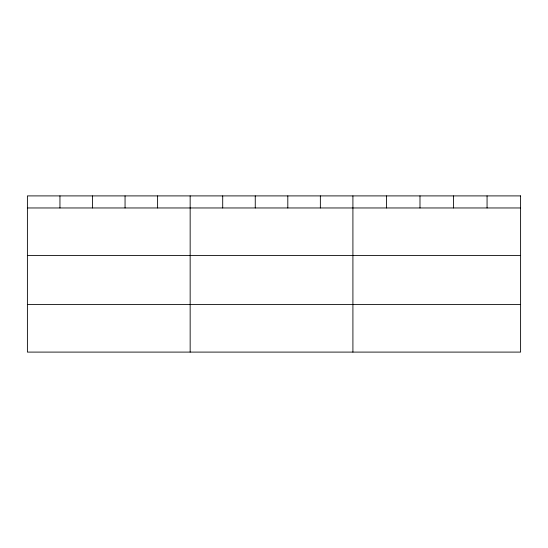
<?xml version="1.0" encoding="UTF-8"?>
<svg xmlns="http://www.w3.org/2000/svg" width="548" height="548" viewBox="0 0 548 548"><rect width="100%" height="100%" fill="white"/><g stroke="black" fill="none" stroke-linecap="round" stroke-linejoin="round"><path stroke-width="0.82" d="M27.4 207.966L520.6 207.966M27.4 255.532L520.6 255.532M27.4 304.537L520.6 304.537M487.062 195.903L487.062 207.966M453.525 195.903L453.525 207.966M419.987 195.903L419.987 207.966M386.45 195.903L386.45 207.966M352.912 195.903L352.912 352.097M320.361 195.903L320.361 207.966M287.81 195.903L287.81 207.966M255.258 195.903L255.258 207.966M222.707 195.903L222.707 207.966M190.156 195.903L190.156 352.097M157.605 195.903L157.605 207.966M125.054 195.903L125.054 207.966M92.502 195.903L92.502 207.966M59.951 195.903L59.951 207.966M520.6 195.903L27.4 195.903L27.4 352.097L520.6 352.097L520.6 195.903"/></g></svg>
